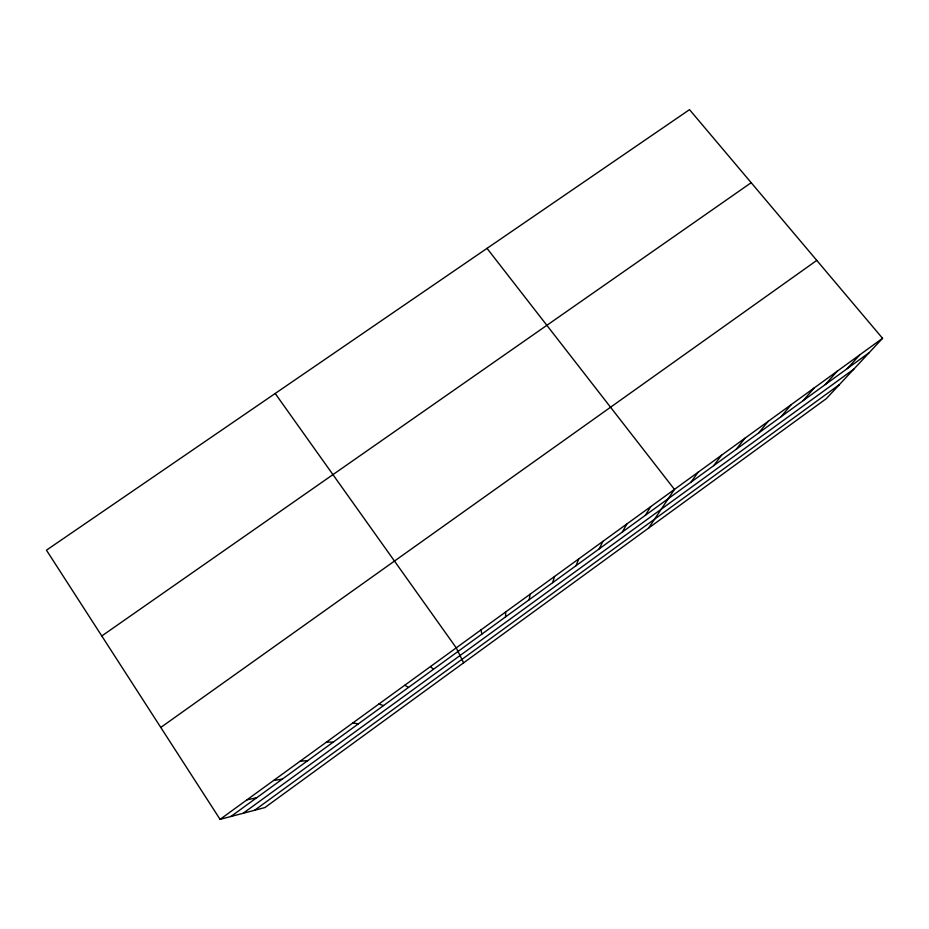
<?xml version="1.0" encoding="UTF-8"?>
<svg xmlns="http://www.w3.org/2000/svg" width="929" height="929" viewBox="0 0 929 929"><rect width="100%" height="100%" fill="white"/><g stroke="black" fill="none" stroke-linecap="round" stroke-linejoin="round"><path stroke-width="1.39" d="M505.585 616.879L505.643 611.979M529.182 599.739L530.145 594.188M552.662 582.669L554.52 576.491M576.015 565.703L578.767 558.898M599.251 548.807L602.875 541.386M622.372 532.015L626.854 523.968M645.376 515.293L650.718 506.642M648.605 528.09L674.454 489.409L487.028 248.368M691.037 482.116L698.062 472.269M713.693 465.661L721.543 455.222M736.232 449.276L744.907 438.256M758.656 432.984L768.144 421.371M780.975 416.761L791.264 404.591M803.179 400.631L814.257 387.892M825.277 384.571L837.145 371.275M847.26 368.604L859.906 354.75M882.55 338.307L826.311 398.657L264.881 807.568L220.068 819.355L46.45 550.177L689.515 109.645L882.55 338.307L220.068 819.355M230.856 816.521L869.126 352.706M243.108 813.293L853.797 369.161M254.627 810.262L839.293 384.734M160.787 727.43L816.788 260.399M101.784 635.97L751.189 182.699M246.905 799.869L256.648 797.779M273.59 780.488L282.3 779.129M300.125 761.223L307.813 760.596M326.52 742.062L333.186 742.155M352.753 723.006L358.42 723.819M378.846 704.054L383.514 705.575M404.789 685.219L408.481 687.437M430.591 666.488L433.32 669.391M275.193 393.478L456.244 647.85L463.606 662.83M481.013 629.874L481.861 634.124"/></g></svg>
